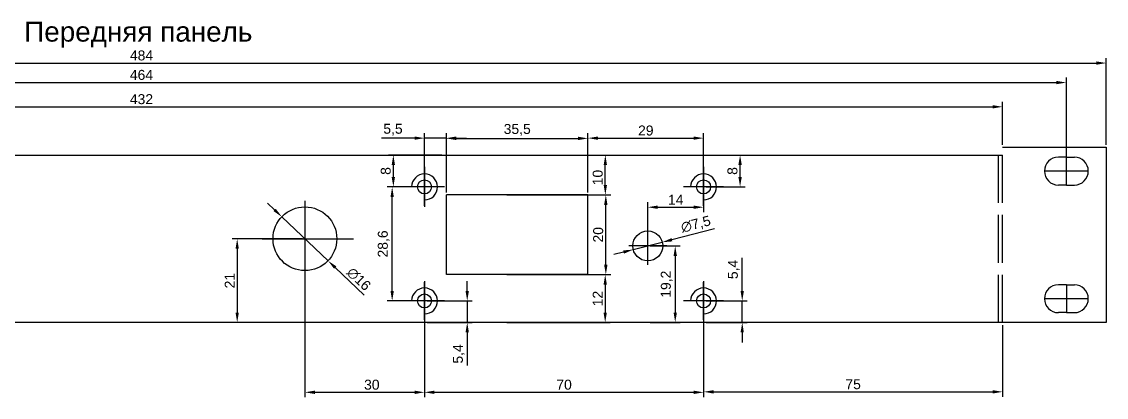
# Model space of a CAD drawing. Header units: millimetres. Extents: x 1597 to 3075, y 1 to 1076.
# Drawn here: x 2210 to 2482, y 981.8 to 1076 of the extents above; entities that cross this region are included whole.
import ezdxf

# ---------------------------------------------------------------- set-up
doc = ezdxf.new("R2010")
doc.units = ezdxf.units.MM
doc.linetypes.add('ACAD_ISO02W100', pattern=[15, 12, -3])
doc.layers.add('Dim', color=210, linetype='Continuous')
doc.styles.get("Standard").update_dxf_attribs({"font": 'arial.ttf'})
doc.dimstyles.new('ISO-25', dxfattribs={"dimtxt": 2.5, "dimasz": 2.5, "dimexe": 1.25, "dimexo": 0.625, "dimtad": 1, "dimtxsty": 'Standard', "dimcen": 2.5, "dimadec": 0, "dimazin": 0, "dimtfac": 1, "dimtmove": 0, "dimatfit": 3, "dimfxl": 1, "dimarcsym": 0})

# ---------------------------------------------------------------- blocks, each defined once
blk = doc.blocks.new('*D4')
at = {"layer": 'Defpoints', "color": 0, "transparency": 16777216}
for p in [(2472, 1060.71), (2008, 1038.5), (2472, 1038.5)]:
    blk.add_point(p, dxfattribs=at)
at = {"layer": 'Dim', "color": 0, "lineweight": -2, "transparency": 16777216}
for p, q in [((2008, 1039.12), (2008, 1061.96)), ((2472, 1039.12), (2472, 1061.96)), ((2010.5, 1060.71), (2469.5, 1060.71))]:
    blk.add_line(p, q, dxfattribs=at)
at = {"layer": 'Dim', "color": 0, "transparency": 16777216}
for points in [[(2010.5, 1061.13), (2010.5, 1060.3), (2008, 1060.71)], [(2469.5, 1061.13), (2469.5, 1060.3), (2472, 1060.71)]]:
    blk.add_solid(points, dxfattribs=at)
at = {"layer": 'Dim', "color": 0, "transparency": 16777216, "insert": (2240, 1062.62), "char_height": 2.5, "attachment_point": 5}
blk.add_mtext('464', dxfattribs=at)
blk = doc.blocks.new('*D37')
at = {"layer": 'Defpoints', "color": 0, "transparency": 16777216}
for p in [(2482.01, 1065.6), (1998.01, 1044.5), (2482.01, 1044.5)]:
    blk.add_point(p, dxfattribs=at)
at = {"layer": 'Dim', "color": 0, "lineweight": -2, "transparency": 16777216}
for p, q in [((1998.01, 1045.12), (1998.01, 1066.85)), ((2482.01, 1045.12), (2482.01, 1066.85)), ((2000.51, 1065.6), (2479.51, 1065.6))]:
    blk.add_line(p, q, dxfattribs=at)
at = {"layer": 'Dim', "color": 0, "transparency": 16777216}
for points in [[(2000.51, 1066.02), (2000.51, 1065.19), (1998.01, 1065.6)], [(2479.51, 1066.02), (2479.51, 1065.19), (2482.01, 1065.6)]]:
    blk.add_solid(points, dxfattribs=at)
at = {"layer": 'Dim', "color": 0, "transparency": 16777216, "insert": (2240.01, 1067.5), "char_height": 2.5, "attachment_point": 5}
blk.add_mtext('484', dxfattribs=at)
blk = doc.blocks.new('*D39')
at = {"layer": 'Defpoints', "color": 0, "transparency": 16777216}
for p in [(2456, 1054.63), (2024, 1044.5), (2456, 1044.5)]:
    blk.add_point(p, dxfattribs=at)
at = {"layer": 'Dim', "color": 0, "lineweight": -2, "transparency": 16777216}
for p, q in [((2024, 1045.12), (2024, 1055.88)), ((2456, 1045.12), (2456, 1055.88)), ((2026.5, 1054.63), (2453.5, 1054.63))]:
    blk.add_line(p, q, dxfattribs=at)
at = {"layer": 'Dim', "color": 0, "transparency": 16777216}
for points in [[(2026.5, 1055.04), (2026.5, 1054.21), (2024, 1054.63)], [(2453.5, 1055.04), (2453.5, 1054.21), (2456, 1054.63)]]:
    blk.add_solid(points, dxfattribs=at)
at = {"layer": 'Dim', "color": 0, "transparency": 16777216, "insert": (2240, 1056.53), "char_height": 2.5, "attachment_point": 5}
blk.add_mtext('432', dxfattribs=at)
blk = doc.blocks.new('*D189')
at = {"layer": 'Defpoints', "color": 0, "transparency": 16777216}
for p in [(2281, 1021.53), (2264.01, 1000.53), (2281, 1000.53)]:
    blk.add_point(p, dxfattribs=at)
at = {"layer": 'Dim', "color": 0, "lineweight": -2, "transparency": 16777216}
for p, q in [((2280.37, 1021.53), (2262.76, 1021.53)), ((2264.01, 1019.03), (2264.01, 1003.03)), ((2280.37, 1000.53), (2262.76, 1000.53))]:
    blk.add_line(p, q, dxfattribs=at)
at = {"layer": 'Dim', "color": 0, "transparency": 16777216}
for points in [[(2263.59, 1019.03), (2264.43, 1019.03), (2264.01, 1021.53)], [(2263.59, 1003.03), (2264.43, 1003.03), (2264.01, 1000.53)]]:
    blk.add_solid(points, dxfattribs=at)
at = {"layer": 'Dim', "color": 0, "transparency": 16777216, "insert": (2262.13, 1011.03), "char_height": 2.5, "attachment_point": 5, "rotation": 90}
blk.add_mtext('21', dxfattribs=at)
blk = doc.blocks.new('*D190')
at = {"layer": 'Defpoints', "color": 0, "transparency": 16777216}
for p in [(2275.2, 1027.05), (2286.79, 1016.02)]:
    blk.add_point(p, dxfattribs=at)
at = {"layer": 'Dim', "color": 0, "lineweight": -2, "transparency": 16777216}
for p, q in [((2273.39, 1028.77), (2271.58, 1030.49)), ((2275.2, 1027.05), (2286.79, 1016.02)), ((2295.89, 1007.37), (2288.6, 1014.3))]:
    blk.add_line(p, q, dxfattribs=at)
at = {"layer": 'Dim', "color": 0, "transparency": 16777216}
for points in [[(2273.67, 1029.07), (2273.1, 1028.47), (2275.2, 1027.05)], [(2288.89, 1014.6), (2288.32, 1014), (2286.79, 1016.02)]]:
    blk.add_solid(points, dxfattribs=at)
at = {"layer": 'Dim', "color": 0, "transparency": 16777216, "insert": (2294.51, 1011.4), "char_height": 2.5, "attachment_point": 5, "rotation": 316.4356}
blk.add_mtext('∅16', dxfattribs=at)
blk = doc.blocks.new('*D188')
at = {"layer": 'Defpoints', "color": 0, "transparency": 16777216}
for p in [(2281, 1020.23), (2311, 1005.93), (2311, 983.01)]:
    blk.add_point(p, dxfattribs=at)
at = {"layer": 'Dim', "color": 0, "lineweight": -2, "transparency": 16777216}
for p, q in [((2281, 1019.61), (2281, 981.76)), ((2311, 1005.31), (2311, 981.76)), ((2283.5, 983.01), (2308.5, 983.01))]:
    blk.add_line(p, q, dxfattribs=at)
at = {"layer": 'Dim', "color": 0, "transparency": 16777216}
for points in [[(2283.5, 983.43), (2283.5, 982.59), (2281, 983.01)], [(2308.5, 983.43), (2308.5, 982.59), (2311, 983.01)]]:
    blk.add_solid(points, dxfattribs=at)
at = {"layer": 'Dim', "color": 0, "transparency": 16777216, "insert": (2297.78, 984.91), "char_height": 2.5, "attachment_point": 5}
blk.add_mtext('30', dxfattribs=at)
blk = doc.blocks.new('*D172')
at = {"layer": 'Defpoints', "color": 0, "transparency": 16777216}
for p in [(2311, 1010.23), (2381, 1005.93), (2381, 983.01)]:
    blk.add_point(p, dxfattribs=at)
at = {"layer": 'Dim', "color": 0, "lineweight": -2, "transparency": 16777216}
for p, q in [((2311, 1009.61), (2311, 981.76)), ((2381, 1005.31), (2381, 981.76)), ((2313.5, 983.01), (2378.5, 983.01))]:
    blk.add_line(p, q, dxfattribs=at)
at = {"layer": 'Dim', "color": 0, "transparency": 16777216}
for points in [[(2313.5, 983.43), (2313.5, 982.59), (2311, 983.01)], [(2378.5, 983.43), (2378.5, 982.59), (2381, 983.01)]]:
    blk.add_solid(points, dxfattribs=at)
at = {"layer": 'Dim', "color": 0, "transparency": 16777216, "insert": (2346, 984.91), "char_height": 2.5, "attachment_point": 5}
blk.add_mtext('70', dxfattribs=at)
blk = doc.blocks.new('*D174')
at = {"layer": 'Defpoints', "color": 0, "transparency": 16777216}
for p in [(2331, 1012.53), (2331, 1000.53), (2356.32, 1000.53)]:
    blk.add_point(p, dxfattribs=at)
at = {"layer": 'Dim', "color": 0, "lineweight": -2, "transparency": 16777216}
for p, q in [((2331.62, 1012.53), (2357.57, 1012.53)), ((2356.32, 1010.03), (2356.32, 1003.03)), ((2331.62, 1000.53), (2357.57, 1000.53))]:
    blk.add_line(p, q, dxfattribs=at)
at = {"layer": 'Dim', "color": 0, "transparency": 16777216}
for points in [[(2355.9, 1010.03), (2356.74, 1010.03), (2356.32, 1012.53)], [(2355.9, 1003.03), (2356.74, 1003.03), (2356.32, 1000.53)]]:
    blk.add_solid(points, dxfattribs=at)
at = {"layer": 'Dim', "color": 0, "transparency": 16777216, "insert": (2354.44, 1006.53), "char_height": 2.5, "attachment_point": 5, "rotation": 90}
blk.add_mtext('12', dxfattribs=at)
blk = doc.blocks.new('*D175')
at = {"layer": 'Defpoints', "color": 0, "transparency": 16777216}
for p in [(2331, 1042.53), (2356.35, 1042.53), (2331, 1032.53)]:
    blk.add_point(p, dxfattribs=at)
at = {"layer": 'Dim', "color": 0, "lineweight": -2, "transparency": 16777216}
for p, q in [((2331.62, 1042.53), (2357.6, 1042.53)), ((2356.35, 1035.03), (2356.35, 1040.03)), ((2331.62, 1032.53), (2357.6, 1032.53))]:
    blk.add_line(p, q, dxfattribs=at)
at = {"layer": 'Dim', "color": 0, "transparency": 16777216}
for points in [[(2355.93, 1040.03), (2356.77, 1040.03), (2356.35, 1042.53)], [(2355.93, 1035.03), (2356.77, 1035.03), (2356.35, 1032.53)]]:
    blk.add_solid(points, dxfattribs=at)
at = {"layer": 'Dim', "color": 0, "transparency": 16777216, "insert": (2354.45, 1036.88), "char_height": 2.5, "attachment_point": 5, "rotation": 90}
blk.add_mtext('10', dxfattribs=at)
blk = doc.blocks.new('*D176')
at = {"layer": 'Defpoints', "color": 0, "transparency": 16777216}
for p in [(2311, 1005.93), (2311, 1000.53), (2321.71, 1000.53)]:
    blk.add_point(p, dxfattribs=at)
at = {"layer": 'Dim', "color": 0, "lineweight": -2, "transparency": 16777216}
for p, q in [((2321.71, 1008.43), (2321.71, 1010.93)), ((2311.62, 1005.93), (2322.96, 1005.93)), ((2321.71, 1005.93), (2321.71, 1000.53)), ((2311.62, 1000.53), (2322.96, 1000.53)), ((2321.71, 998.03), (2321.71, 989.74))]:
    blk.add_line(p, q, dxfattribs=at)
at = {"layer": 'Dim', "color": 0, "transparency": 16777216}
for points in [[(2321.29, 1008.43), (2322.13, 1008.43), (2321.71, 1005.93)], [(2321.29, 998.03), (2322.13, 998.03), (2321.71, 1000.53)]]:
    blk.add_solid(points, dxfattribs=at)
at = {"layer": 'Dim', "color": 0, "transparency": 16777216, "insert": (2319.59, 992.64), "char_height": 2.5, "attachment_point": 5, "rotation": 90}
blk.add_mtext('5,4', dxfattribs=at)
blk = doc.blocks.new('*D177')
at = {"layer": 'Defpoints', "color": 0, "transparency": 16777216}
for p in [(2303.18, 1042.53), (2316, 1042.53), (2316, 1034.53)]:
    blk.add_point(p, dxfattribs=at)
at = {"layer": 'Dim', "color": 0, "lineweight": -2, "transparency": 16777216}
for p, q in [((2315.37, 1042.53), (2301.93, 1042.53)), ((2303.18, 1037.03), (2303.18, 1040.03)), ((2315.37, 1034.53), (2301.93, 1034.53))]:
    blk.add_line(p, q, dxfattribs=at)
at = {"layer": 'Dim', "color": 0, "transparency": 16777216}
for points in [[(2302.76, 1040.03), (2303.59, 1040.03), (2303.18, 1042.53)], [(2302.76, 1037.03), (2303.59, 1037.03), (2303.18, 1034.53)]]:
    blk.add_solid(points, dxfattribs=at)
at = {"layer": 'Dim', "color": 0, "transparency": 16777216, "insert": (2301.28, 1038.53), "char_height": 2.5, "attachment_point": 5, "rotation": 90}
blk.add_mtext('8', dxfattribs=at)
blk = doc.blocks.new('*D178')
at = {"layer": 'Defpoints', "color": 0, "transparency": 16777216}
for p in [(2334.25, 1032.53), (2356.47, 1032.53), (2334.25, 1012.53)]:
    blk.add_point(p, dxfattribs=at)
at = {"layer": 'Dim', "color": 0, "lineweight": -2, "transparency": 16777216}
for p, q in [((2334.87, 1032.53), (2357.72, 1032.53)), ((2356.47, 1015.03), (2356.47, 1030.03)), ((2334.87, 1012.53), (2357.72, 1012.53))]:
    blk.add_line(p, q, dxfattribs=at)
at = {"layer": 'Dim', "color": 0, "transparency": 16777216}
for points in [[(2356.05, 1030.03), (2356.89, 1030.03), (2356.47, 1032.53)], [(2356.05, 1015.03), (2356.89, 1015.03), (2356.47, 1012.53)]]:
    blk.add_solid(points, dxfattribs=at)
at = {"layer": 'Dim', "color": 0, "transparency": 16777216, "insert": (2354.57, 1022.53), "char_height": 2.5, "attachment_point": 5, "rotation": 90}
blk.add_mtext('20', dxfattribs=at)
blk = doc.blocks.new('*D179')
at = {"layer": 'Defpoints', "color": 0, "transparency": 16777216}
for p in [(2352, 1046.7), (2316.5, 1032.53), (2352, 1032.53)]:
    blk.add_point(p, dxfattribs=at)
at = {"layer": 'Dim', "color": 0, "lineweight": -2, "transparency": 16777216}
for p, q in [((2316.5, 1033.16), (2316.5, 1047.95)), ((2352, 1033.16), (2352, 1047.95)), ((2319, 1046.7), (2349.5, 1046.7))]:
    blk.add_line(p, q, dxfattribs=at)
at = {"layer": 'Dim', "color": 0, "transparency": 16777216}
for points in [[(2319, 1047.12), (2319, 1046.28), (2316.5, 1046.7)], [(2349.5, 1047.12), (2349.5, 1046.28), (2352, 1046.7)]]:
    blk.add_solid(points, dxfattribs=at)
at = {"layer": 'Dim', "color": 0, "transparency": 16777216, "insert": (2334.25, 1048.83), "char_height": 2.5, "attachment_point": 5}
blk.add_mtext('35,5', dxfattribs=at)
blk = doc.blocks.new('*D180')
at = {"layer": 'Defpoints', "color": 0, "transparency": 16777216}
for p in [(2311, 1046.77), (2311, 1034.53), (2316.5, 1032.53)]:
    blk.add_point(p, dxfattribs=at)
at = {"layer": 'Dim', "color": 0, "lineweight": -2, "transparency": 16777216}
for p, q in [((2311, 1035.16), (2311, 1048.02)), ((2316.5, 1033.16), (2316.5, 1048.02)), ((2308.5, 1046.77), (2300.17, 1046.77)), ((2316.5, 1046.77), (2311, 1046.77)), ((2319, 1046.77), (2321.5, 1046.77))]:
    blk.add_line(p, q, dxfattribs=at)
at = {"layer": 'Dim', "color": 0, "transparency": 16777216}
for points in [[(2308.5, 1047.18), (2308.5, 1046.35), (2311, 1046.77)], [(2319, 1047.18), (2319, 1046.35), (2316.5, 1046.77)]]:
    blk.add_solid(points, dxfattribs=at)
at = {"layer": 'Dim', "color": 0, "transparency": 16777216, "insert": (2303.09, 1048.89), "char_height": 2.5, "attachment_point": 5}
blk.add_mtext('5,5', dxfattribs=at)
blk = doc.blocks.new('*D181')
at = {"layer": 'Defpoints', "color": 0, "transparency": 16777216}
for p in [(2381, 1046.77), (2381, 1034.53), (2352, 1032.53)]:
    blk.add_point(p, dxfattribs=at)
at = {"layer": 'Dim', "color": 0, "lineweight": -2, "transparency": 16777216}
for p, q in [((2352, 1033.16), (2352, 1048.02)), ((2381, 1035.16), (2381, 1048.02)), ((2354.5, 1046.77), (2378.5, 1046.77))]:
    blk.add_line(p, q, dxfattribs=at)
at = {"layer": 'Dim', "color": 0, "transparency": 16777216}
for points in [[(2354.5, 1047.18), (2354.5, 1046.35), (2352, 1046.77)], [(2378.5, 1047.18), (2378.5, 1046.35), (2381, 1046.77)]]:
    blk.add_solid(points, dxfattribs=at)
at = {"layer": 'Dim', "color": 0, "transparency": 16777216, "insert": (2366.5, 1048.67), "char_height": 2.5, "attachment_point": 5}
blk.add_mtext('29', dxfattribs=at)
blk = doc.blocks.new('*D182')
at = {"layer": 'Defpoints', "color": 0, "transparency": 16777216}
for p in [(2381, 1042.53), (2390.15, 1042.53), (2381, 1034.53)]:
    blk.add_point(p, dxfattribs=at)
at = {"layer": 'Dim', "color": 0, "lineweight": -2, "transparency": 16777216}
for p, q in [((2381.62, 1042.53), (2391.4, 1042.53)), ((2390.15, 1037.03), (2390.15, 1040.03)), ((2381.62, 1034.53), (2391.4, 1034.53))]:
    blk.add_line(p, q, dxfattribs=at)
at = {"layer": 'Dim', "color": 0, "transparency": 16777216}
for points in [[(2389.73, 1040.03), (2390.57, 1040.03), (2390.15, 1042.53)], [(2389.73, 1037.03), (2390.57, 1037.03), (2390.15, 1034.53)]]:
    blk.add_solid(points, dxfattribs=at)
at = {"layer": 'Dim', "color": 0, "transparency": 16777216, "insert": (2388.25, 1038.53), "char_height": 2.5, "attachment_point": 5, "rotation": 90}
blk.add_mtext('8', dxfattribs=at)
blk = doc.blocks.new('*D183')
at = {"layer": 'Defpoints', "color": 0, "transparency": 16777216}
for p in [(2381, 1005.93), (2390.69, 1005.93), (2381, 1000.53)]:
    blk.add_point(p, dxfattribs=at)
at = {"layer": 'Dim', "color": 0, "lineweight": -2, "transparency": 16777216}
for p, q in [((2390.69, 1008.43), (2390.69, 1016.72)), ((2381.62, 1005.93), (2391.94, 1005.93)), ((2390.69, 1000.53), (2390.69, 1005.93)), ((2381.62, 1000.53), (2391.94, 1000.53)), ((2390.69, 998.03), (2390.69, 995.53))]:
    blk.add_line(p, q, dxfattribs=at)
at = {"layer": 'Dim', "color": 0, "transparency": 16777216}
for points in [[(2390.27, 1008.43), (2391.1, 1008.43), (2390.69, 1005.93)], [(2390.27, 998.03), (2391.1, 998.03), (2390.69, 1000.53)]]:
    blk.add_solid(points, dxfattribs=at)
at = {"layer": 'Dim', "color": 0, "transparency": 16777216, "insert": (2388.56, 1013.83), "char_height": 2.5, "attachment_point": 5, "rotation": 90}
blk.add_mtext('5,4', dxfattribs=at)
blk = doc.blocks.new('*D184')
at = {"layer": 'Defpoints', "color": 0, "transparency": 16777216}
for p in [(2302.88, 1034.53), (2311, 1034.53), (2311, 1005.93)]:
    blk.add_point(p, dxfattribs=at)
at = {"layer": 'Dim', "color": 0, "lineweight": -2, "transparency": 16777216}
for p, q in [((2310.37, 1034.53), (2301.63, 1034.53)), ((2302.88, 1008.43), (2302.88, 1032.03)), ((2310.37, 1005.93), (2301.63, 1005.93))]:
    blk.add_line(p, q, dxfattribs=at)
at = {"layer": 'Dim', "color": 0, "transparency": 16777216}
for points in [[(2302.47, 1032.03), (2303.3, 1032.03), (2302.88, 1034.53)], [(2302.47, 1008.43), (2303.3, 1008.43), (2302.88, 1005.93)]]:
    blk.add_solid(points, dxfattribs=at)
at = {"layer": 'Dim', "color": 0, "transparency": 16777216, "insert": (2300.76, 1020.23), "char_height": 2.5, "attachment_point": 5, "rotation": 90}
blk.add_mtext('28,6', dxfattribs=at)
blk = doc.blocks.new('*D185')
at = {"layer": 'Defpoints', "color": 0, "transparency": 16777216}
for p in [(2367, 1019.74), (2367, 1000.53), (2373.88, 1000.53)]:
    blk.add_point(p, dxfattribs=at)
at = {"layer": 'Dim', "color": 0, "lineweight": -2, "transparency": 16777216}
for p, q in [((2367.62, 1019.74), (2375.13, 1019.74)), ((2373.88, 1017.24), (2373.88, 1003.03)), ((2367.62, 1000.53), (2375.13, 1000.53))]:
    blk.add_line(p, q, dxfattribs=at)
at = {"layer": 'Dim', "color": 0, "transparency": 16777216}
for points in [[(2373.47, 1017.24), (2374.3, 1017.24), (2373.88, 1019.74)], [(2373.47, 1003.03), (2374.3, 1003.03), (2373.88, 1000.53)]]:
    blk.add_solid(points, dxfattribs=at)
at = {"layer": 'Dim', "color": 0, "transparency": 16777216, "insert": (2371.75, 1010.13), "char_height": 2.5, "attachment_point": 5, "rotation": 90}
blk.add_mtext('19,2', dxfattribs=at)
blk = doc.blocks.new('*D186')
at = {"layer": 'Defpoints', "color": 0, "transparency": 16777216}
for p in [(2381, 1034.53), (2381, 1029.44), (2367, 1019.74)]:
    blk.add_point(p, dxfattribs=at)
at = {"layer": 'Dim', "color": 0, "lineweight": -2, "transparency": 16777216}
for p, q in [((2381, 1033.91), (2381, 1028.19)), ((2367, 1020.36), (2367, 1030.69)), ((2369.5, 1029.44), (2378.5, 1029.44))]:
    blk.add_line(p, q, dxfattribs=at)
at = {"layer": 'Dim', "color": 0, "transparency": 16777216}
for points in [[(2369.5, 1029.86), (2369.5, 1029.02), (2367, 1029.44)], [(2378.5, 1029.86), (2378.5, 1029.02), (2381, 1029.44)]]:
    blk.add_solid(points, dxfattribs=at)
at = {"layer": 'Dim', "color": 0, "transparency": 16777216, "insert": (2374, 1031.32), "char_height": 2.5, "attachment_point": 5}
blk.add_mtext('14', dxfattribs=at)
blk = doc.blocks.new('*D187')
at = {"layer": 'Defpoints', "color": 0, "transparency": 16777216}
for p in [(2370.63, 1020.66), (2363.36, 1018.81)]:
    blk.add_point(p, dxfattribs=at)
at = {"layer": 'Dim', "color": 0, "lineweight": -2, "transparency": 16777216}
for p, q in [((2383.75, 1023.99), (2373.05, 1021.27)), ((2363.36, 1018.81), (2370.63, 1020.66)), ((2360.94, 1018.2), (2358.51, 1017.58))]:
    blk.add_line(p, q, dxfattribs=at)
at = {"layer": 'Dim', "color": 0, "transparency": 16777216}
for points in [[(2372.95, 1021.68), (2373.16, 1020.87), (2370.63, 1020.66)], [(2360.83, 1018.6), (2361.04, 1017.8), (2363.36, 1018.81)]]:
    blk.add_solid(points, dxfattribs=at)
at = {"layer": 'Dim', "color": 0, "transparency": 16777216, "insert": (2379.08, 1025.04), "char_height": 2.5, "attachment_point": 5, "rotation": 14.2368}
blk.add_mtext('∅7,5', dxfattribs=at)
blk = doc.blocks.new('*D192')
at = {"layer": 'Defpoints', "color": 0, "transparency": 16777216}
for p in [(2381, 1005.93), (2456, 1000.5), (2456, 983.13)]:
    blk.add_point(p, dxfattribs=at)
at = {"layer": 'Dim', "color": 0, "lineweight": -2, "transparency": 16777216}
for p, q in [((2381, 1005.31), (2381, 981.88)), ((2456, 999.88), (2456, 981.88)), ((2383.5, 983.13), (2453.5, 983.13))]:
    blk.add_line(p, q, dxfattribs=at)
at = {"layer": 'Dim', "color": 0, "transparency": 16777216}
for points in [[(2383.5, 983.55), (2383.5, 982.71), (2381, 983.13)], [(2453.5, 983.55), (2453.5, 982.71), (2456, 983.13)]]:
    blk.add_solid(points, dxfattribs=at)
at = {"layer": 'Dim', "color": 0, "transparency": 16777216, "insert": (2418.5, 985.03), "char_height": 2.5, "attachment_point": 5}
blk.add_mtext('75', dxfattribs=at)

msp = doc.modelspace()

# ---------------------------------------------------------------- linework, layer by layer
for p, q in [((2024, 1042.5), (2456, 1042.5)), ((2456, 1044.5), (2482.01, 1044.5)), ((2471.9969, 1042), (2469.9969, 1042)), ((2471.9969, 1042), (2473.9969, 1042)), ((2471.9969, 1035), (2471.9969, 1042)), ((2482.01, 1044.5), (2482.01, 1000.5)), ((2310.99517, 1039.53124), (2310.99517, 1029.53124)), ((2310.99517, 1029.78124), (2310.99517, 1039.28124)), ((2380.99517, 1039.53124), (2380.99517, 1029.53124)), ((2380.99517, 1029.78124), (2380.99517, 1039.28124)), ((2477.4969, 1038.5), (2466.4969, 1038.5)), ((2315.99517, 1034.53124), (2305.99517, 1034.53124)), ((2315.74517, 1034.53124), (2306.24517, 1034.53124)), ((2312.74517, 1034.53124), (2309.24517, 1034.53124)), ((2310.99517, 1032.78124), (2310.99517, 1036.28124)), ((2385.99517, 1034.53124), (2375.99517, 1034.53124)), ((2385.74517, 1034.53124), (2376.24517, 1034.53124)), ((2382.74517, 1034.53124), (2379.24517, 1034.53124)), ((2380.99517, 1032.78124), (2380.99517, 1036.28124)), ((2471.9969, 1035), (2469.9969, 1035)), ((2471.9969, 1035), (2473.9969, 1035)), ((2351.99517, 1032.53124), (2316.49517, 1032.53124)), ((2316.49517, 1012.53124), (2316.49517, 1032.53124)), ((2351.99517, 1012.53124), (2351.99517, 1032.53124)), ((2280.99517, 1031.00817), (2280.99517, 1011.67836)), ((2366.99517, 1014.98624), (2366.99517, 1024.48624)), ((2270.27303, 1021.53371), (2293.15117, 1021.53371)), ((2371.74517, 1019.73624), (2362.24517, 1019.73624)), ((2351.99517, 1012.53124), (2316.49517, 1012.53124)), ((2310.99517, 1010.93124), (2310.99517, 1000.93124)), ((2310.99517, 1001.18124), (2310.99517, 1010.68124)), ((2380.99517, 1010.93124), (2380.99517, 1000.93124)), ((2380.99517, 1001.18124), (2380.99517, 1010.68124)), ((2471.9969, 1010), (2469.9969, 1010)), ((2471.9969, 1010), (2471.9969, 1003)), ((2471.9969, 1010), (2473.9969, 1010)), ((2310.99517, 1004.18124), (2310.99517, 1007.68124)), ((2380.99517, 1004.18124), (2380.99517, 1007.68124)), ((2315.99517, 1005.93124), (2305.99517, 1005.93124)), ((2315.74517, 1005.93124), (2306.24517, 1005.93124)), ((2312.74517, 1005.93124), (2309.24517, 1005.93124)), ((2385.99517, 1005.93124), (2375.99517, 1005.93124)), ((2385.74517, 1005.93124), (2376.24517, 1005.93124)), ((2382.74517, 1005.93124), (2379.24517, 1005.93124)), ((2477.4969, 1006.5), (2466.4969, 1006.5)), ((2471.9969, 1003), (2469.9969, 1003)), ((2471.9969, 1003), (2473.9969, 1003)), ((2482.01, 1000.5), (1998.0069, 1000.5))]:
    msp.add_line(p, q)
at = {"linetype": 'ACAD_ISO02W100'}
for p, q in [((2455, 1000.5), (2455, 1042.5)), ((2456, 1000.5), (2456, 1044.5))]:
    msp.add_line(p, q, dxfattribs=at)
for centre, radius in [((2310.99517, 1034.53124), 1.75), ((2380.99517, 1034.53124), 1.75), ((2280.99517, 1021.53371), 8), ((2366.99517, 1019.73624), 3.75), ((2310.99517, 1005.93124), 1.75), ((2380.99517, 1005.93124), 1.75)]:
    msp.add_circle(centre, radius)
for centre, radius, start, end in [((2469.9969, 1038.5), 3.5, 90, 270), ((2473.9969, 1038.5), 3.5, 270, 90), ((2310.99517, 1034.53124), 3.25, 270, 180), ((2380.99517, 1034.53124), 3.25, 270, 180), ((2469.9969, 1006.5), 3.5, 90, 270), ((2473.9969, 1006.5), 3.5, 270, 90), ((2310.99517, 1005.93124), 3.25, 270, 180), ((2380.99517, 1005.93124), 3.25, 270, 180)]:
    msp.add_arc(centre, radius, start, end)

# ---------------------------------------------------------------- texts
at = {"insert": (2210.59282, 1075.97839), "char_height": 5, "attachment_point": 1}
msp.add_mtext_dynamic_manual_height_columns('Передняя панель', width=57.1827514, gutter_width=12.5, heights=[0], dxfattribs=at)

# ---------------------------------------------------------------- dimensions: what is measured, and where the dimension line sits
at = {"layer": 'Dim'}
for base, p1, p2, picture, middle in [((2482.01, 1065.6029), (1998.0069, 1044.5), (2482.01, 1044.5), '*D37', (2240.00845, 1067.50434)), ((2310.99517, 1046.76536), (2316.49517, 1032.53124), (2310.99517, 1034.53124), '*D180', (2303.08504, 1048.88763)), ((2351.99517, 1046.69869), (2316.49517, 1032.53124), (2351.99517, 1032.53124), '*D179', (2334.24517, 1048.82608)), ((2380.99517, 1046.76536), (2351.99517, 1032.53124), (2380.99517, 1034.53124), '*D181', (2366.49517, 1048.66679)), ((2380.99517, 1029.44006), (2366.99517, 1019.73624), (2380.99517, 1034.53124), '*D186', (2373.99517, 1031.32018)), ((2456, 983.12877), (2380.99517, 1005.93124), (2456, 1000.5), '*D192', (2418.49758, 985.02509))]:
    dim = msp.add_linear_dim(base=base, p1=p1, p2=p2, dimstyle='ISO-25', dxfattribs=at)
    dim.commit()
    dim.dimension.update_dxf_attribs({"geometry": picture, "text_midpoint": middle})
for base, p1, p2, picture, middle in [((2471.9969, 1060.71465), (2008, 1038.5), (2471.9969, 1038.5), '*D4', (2240, 1060.71465)), ((2456, 1054.62763), (2024, 1044.5), (2456, 1044.5), '*D39', (2240, 1054.62763)), ((2310.99517, 983.00843), (2280.99517, 1020.23371), (2310.99517, 1005.93124), '*D188', (2297.78064, 983.00843)), ((2380.99517, 983.01133), (2310.99517, 1010.23124), (2380.99517, 1005.93124), '*D172', (2345.99517, 983.01133))]:
    dim = msp.add_linear_dim(base=base, p1=p1, p2=p2, dimstyle='ISO-25', dxfattribs=at)
    dim.commit()
    dim.dimension.update_dxf_attribs({"geometry": picture, "text_midpoint": middle, "dimtype": 160})
for base, p1, p2, picture, middle in [((2303.17828, 1042.53371), (2315.99517, 1034.53124), (2315.99517, 1042.53371), '*D177', (2303.17828, 1038.53248)), ((2356.34856, 1042.53371), (2330.99517, 1032.53124), (2330.99517, 1042.53371), '*D175', (2356.34856, 1036.88248)), ((2356.46886, 1032.53124), (2334.24517, 1012.53124), (2334.24517, 1032.53124), '*D178', (2356.46886, 1022.53124)), ((2356.31886, 1000.53371), (2330.99517, 1012.53124), (2330.99517, 1000.53371), '*D174', (2356.31886, 1006.53248))]:
    dim = msp.add_linear_dim(base=base, p1=p1, p2=p2, angle=90, dimstyle='ISO-25', dxfattribs=at)
    dim.commit()
    dim.dimension.update_dxf_attribs({"geometry": picture, "text_midpoint": middle, "dimtype": 160})
for base, p1, p2, picture, middle in [((2390.14903, 1042.53371), (2380.99517, 1034.53124), (2380.99517, 1042.53371), '*D182', (2388.2476, 1038.53248)), ((2302.88418, 1034.53124), (2310.99517, 1005.93124), (2310.99517, 1034.53124), '*D184', (2300.75679, 1020.23124)), ((2264.00934, 1000.53371), (2280.99517, 1021.53371), (2280.99517, 1000.53371), '*D189', (2262.12922, 1011.03371)), ((2373.88185, 1000.53371), (2366.99517, 1019.73624), (2366.99517, 1000.53371), '*D185', (2371.75446, 1010.13498)), ((2390.68521, 1005.93124), (2380.99517, 1000.53371), (2380.99517, 1005.93124), '*D183', (2388.56294, 1013.82688)), ((2321.70844, 1000.53371), (2310.99517, 1005.93124), (2310.99517, 1000.53371), '*D176', (2319.58617, 992.63808))]:
    dim = msp.add_linear_dim(base=base, p1=p1, p2=p2, angle=90, dimstyle='ISO-25', dxfattribs=at)
    dim.commit()
    dim.dimension.update_dxf_attribs({"geometry": picture, "text_midpoint": middle})
for p1, p2, picture, middle in [((2275.19837, 1027.04707), (2286.79196, 1016.02035), '*D190', (2294.50872, 1011.40151)), ((2363.36034, 1018.814), (2370.62999, 1020.65848), '*D187', (2379.08215, 1025.04001))]:
    dim = msp.add_diameter_dim_2p(p1=p1, p2=p2, dimstyle='ISO-25', dxfattribs=at)
    dim.commit()
    dim.dimension.update_dxf_attribs({"geometry": picture, "text_midpoint": middle})

doc.saveas('drawing.dxf')
